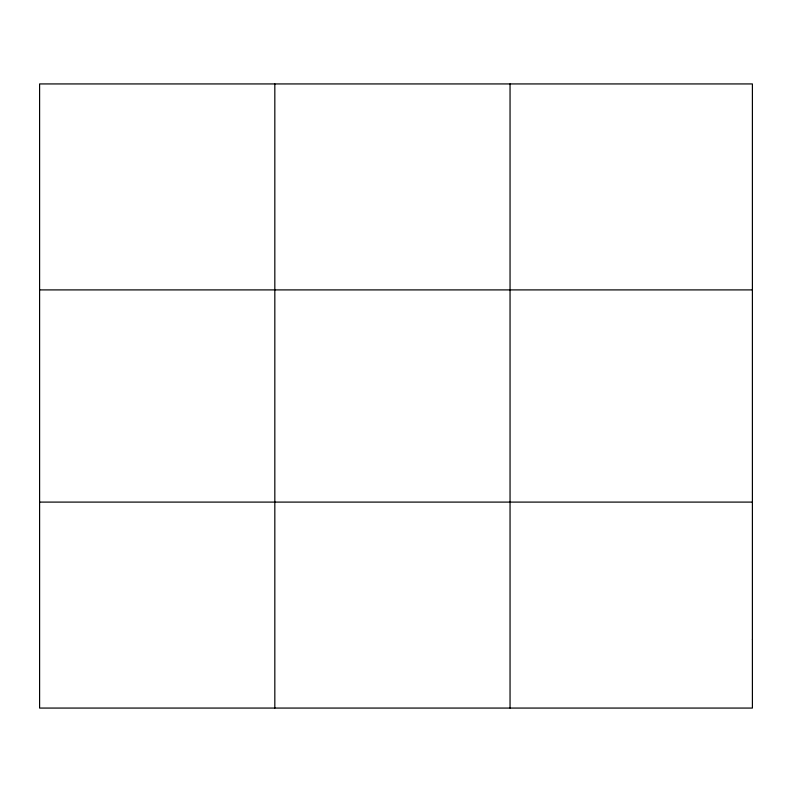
<?xml version="1.0" encoding="UTF-8"?>
<svg xmlns="http://www.w3.org/2000/svg" width="792" height="792" viewBox="0 0 792 792"><rect width="100%" height="100%" fill="white"/><g stroke="black" fill="none" stroke-linecap="round" stroke-linejoin="round"><path stroke-width="1.19" d="M274.824 708.068L274.824 83.932M510.048 708.068L510.048 83.932M39.6 289.902L752.4 289.902M39.6 502.098L752.4 502.098M752.4 639.411L752.4 708.068L39.6 708.068L39.6 83.932L752.4 83.932L752.4 639.411"/></g></svg>
